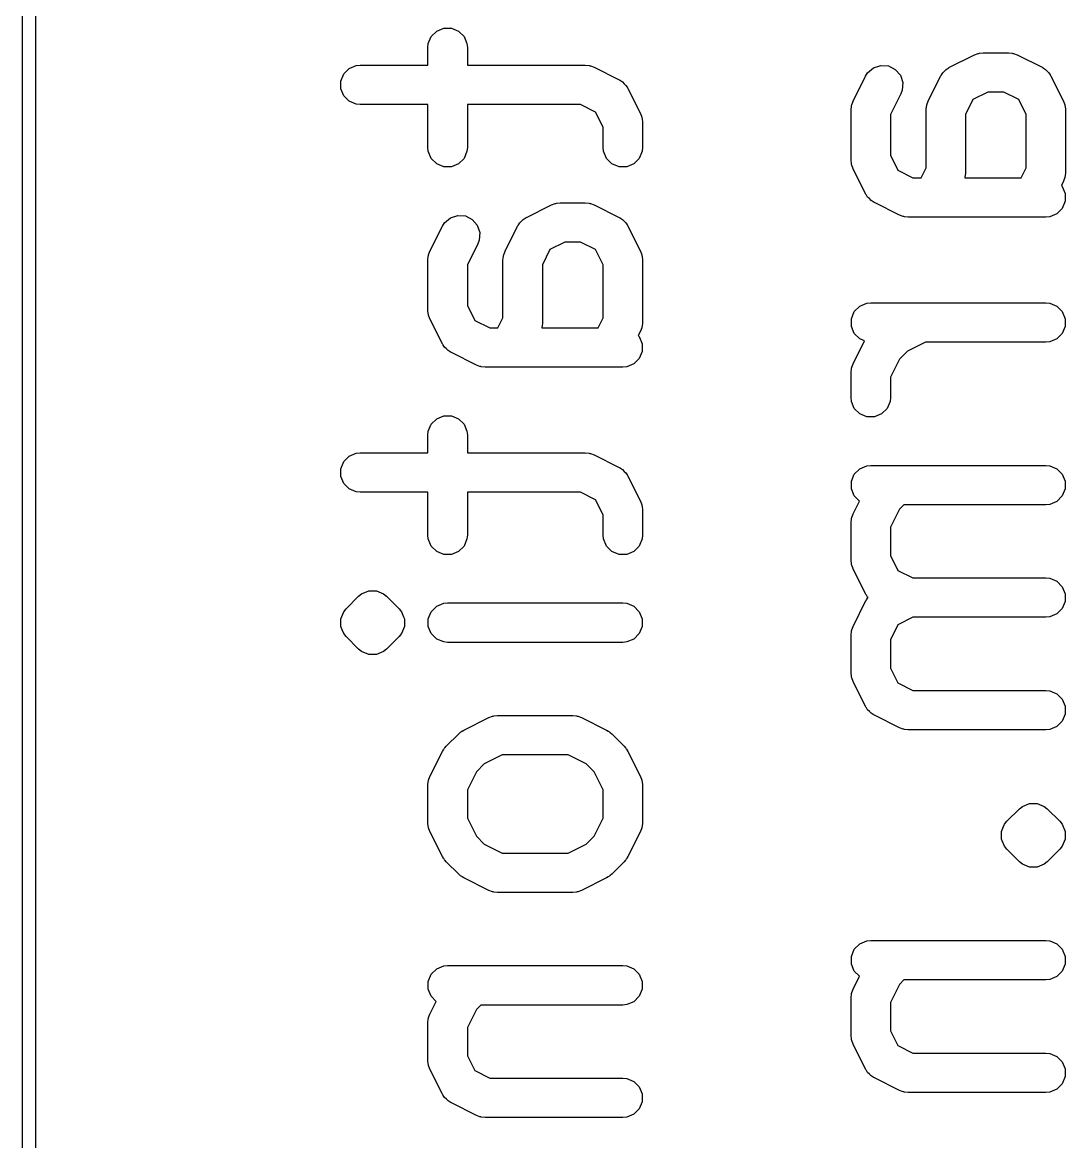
# Model space of a CAD drawing. Header units: inches. Extents: x 0.47 to 2.28, y -2.25 to -0.47.
# Drawn here: x 0.4715 to 0.6277, y -1.3543 to -1.1865 of the extents above; entities that cross this region are included whole.
import ezdxf

# ---------------------------------------------------------------- set-up
doc = ezdxf.new("R2010")
doc.units = ezdxf.units.IN
doc.header["$MEASUREMENT"] = 0
doc.layers.add('B.Silkscreen', color=31, linetype='CONTINUOUS', true_color=0xe8b2a7)

msp = doc.modelspace()

# ---------------------------------------------------------------- linework, layer by layer
at = {"layer": 'B.Silkscreen', "linetype": 'CONTINUOUS'}
for p, q in [((0.47146, -2.08661), (0.47146, -0.62992)), ((0.47343, -0.62992), (0.47343, -2.08661)), ((0.53271, -1.1886), (0.53353, -1.18778)), ((0.53353, -1.18778), (0.53459, -1.18734)), ((0.53459, -1.18734), (0.53574, -1.18734)), ((0.53574, -1.18734), (0.53681, -1.18778)), ((0.53681, -1.18778), (0.53762, -1.1886)), ((0.53227, -1.18966), (0.53271, -1.1886)), ((0.53762, -1.1886), (0.53806, -1.18966)), ((0.53221, -1.19024), (0.53227, -1.18966)), ((0.53221, -1.19291), (0.53221, -1.19024)), ((0.53806, -1.18966), (0.53812, -1.19024)), ((0.53812, -1.19024), (0.53812, -1.19291)), ((0.6141, -1.19135), (0.61464, -1.19114)), ((0.61464, -1.19114), (0.61475, -1.19113)), ((0.61475, -1.19113), (0.61485, -1.19109)), ((0.61485, -1.19109), (0.61542, -1.19103)), ((0.61542, -1.19103), (0.61917, -1.19103)), ((0.61917, -1.19103), (0.61975, -1.19109)), ((0.61975, -1.19109), (0.61985, -1.19113)), ((0.61985, -1.19113), (0.61995, -1.19114)), ((0.61995, -1.19114), (0.62049, -1.19135)), ((0.5204, -1.19341), (0.52147, -1.19297)), ((0.52147, -1.19297), (0.52204, -1.19291)), ((0.52204, -1.19291), (0.53221, -1.19291)), ((0.53812, -1.19291), (0.55579, -1.19291)), ((0.55579, -1.19291), (0.55636, -1.19297)), ((0.55636, -1.19297), (0.55646, -1.19301)), ((0.59896, -1.1933), (0.60005, -1.19293)), ((0.60005, -1.19293), (0.6012, -1.19301)), ((0.61035, -1.19322), (0.6141, -1.19135)), ((0.62049, -1.19135), (0.62424, -1.19322)), ((0.51915, -1.19529), (0.51959, -1.19422)), ((0.51959, -1.19422), (0.5204, -1.19341)), ((0.55646, -1.19301), (0.55657, -1.19301)), ((0.55657, -1.19301), (0.55711, -1.19322)), ((0.55711, -1.19322), (0.56086, -1.1951)), ((0.59591, -1.19829), (0.59778, -1.19454)), ((0.59778, -1.19454), (0.59809, -1.19405)), ((0.59809, -1.19405), (0.59896, -1.1933)), ((0.6012, -1.19301), (0.60223, -1.19353)), ((0.60223, -1.19353), (0.60299, -1.1944)), ((0.60299, -1.1944), (0.60335, -1.19549)), ((0.60716, -1.19829), (0.60903, -1.19454)), ((0.60903, -1.19454), (0.60909, -1.19444)), ((0.60909, -1.19444), (0.60911, -1.1944)), ((0.60911, -1.1944), (0.60916, -1.19434)), ((0.60916, -1.19434), (0.60934, -1.19405)), ((0.60934, -1.19405), (0.60962, -1.19381)), ((0.60962, -1.19381), (0.60986, -1.19353)), ((0.60986, -1.19353), (0.61015, -1.19335)), ((0.61015, -1.19335), (0.61021, -1.1933)), ((0.61021, -1.1933), (0.61026, -1.19328)), ((0.61026, -1.19328), (0.61035, -1.19322)), ((0.62424, -1.19322), (0.62434, -1.19328)), ((0.62434, -1.19328), (0.62438, -1.1933)), ((0.62438, -1.1933), (0.62444, -1.19335)), ((0.62444, -1.19335), (0.62473, -1.19353)), ((0.62473, -1.19353), (0.62497, -1.19381)), ((0.62497, -1.19381), (0.62525, -1.19405)), ((0.62525, -1.19405), (0.62544, -1.19434)), ((0.62544, -1.19434), (0.62549, -1.1944)), ((0.62549, -1.1944), (0.6255, -1.19444)), ((0.6255, -1.19444), (0.62556, -1.19454)), ((0.62556, -1.19454), (0.62744, -1.19829)), ((0.51915, -1.19644), (0.51915, -1.19529)), ((0.56086, -1.1951), (0.56095, -1.19516)), ((0.56095, -1.19516), (0.561, -1.19517)), ((0.561, -1.19517), (0.56106, -1.19522)), ((0.56106, -1.19522), (0.56135, -1.1954)), ((0.56135, -1.1954), (0.56159, -1.19568)), ((0.56159, -1.19568), (0.56187, -1.19593)), ((0.56187, -1.19593), (0.56205, -1.19622)), ((0.56205, -1.19622), (0.5621, -1.19627)), ((0.5621, -1.19627), (0.56212, -1.19632)), ((0.56212, -1.19632), (0.56218, -1.19642)), ((0.60335, -1.19549), (0.60327, -1.19664)), ((0.51959, -1.1975), (0.51915, -1.19644)), ((0.5204, -1.19832), (0.51959, -1.1975)), ((0.56218, -1.19642), (0.56405, -1.20017)), ((0.60307, -1.19718), (0.6015, -1.20031)), ((0.60327, -1.19664), (0.60307, -1.19718)), ((0.61612, -1.19694), (0.61387, -1.19806)), ((0.61847, -1.19694), (0.61612, -1.19694)), ((0.62072, -1.19806), (0.61847, -1.19694)), ((0.52147, -1.19876), (0.5204, -1.19832)), ((0.52204, -1.19881), (0.52147, -1.19876)), ((0.53221, -1.19881), (0.52204, -1.19881)), ((0.53221, -1.20524), (0.53221, -1.19881)), ((0.55509, -1.19881), (0.53812, -1.19881)), ((0.53812, -1.19881), (0.53812, -1.20524)), ((0.55734, -1.19994), (0.55509, -1.19881)), ((0.5956, -1.19961), (0.59565, -1.19903)), ((0.5956, -1.20711), (0.5956, -1.19961)), ((0.59565, -1.19903), (0.59569, -1.19894)), ((0.59569, -1.19894), (0.5957, -1.19883)), ((0.5957, -1.19883), (0.59591, -1.19829)), ((0.60685, -1.19961), (0.6069, -1.19903)), ((0.60685, -1.20829), (0.60685, -1.19961)), ((0.6069, -1.19903), (0.60694, -1.19894)), ((0.60694, -1.19894), (0.60695, -1.19883)), ((0.60695, -1.19883), (0.60716, -1.19829)), ((0.61387, -1.19806), (0.61275, -1.20031)), ((0.62184, -1.20031), (0.62072, -1.19806)), ((0.62744, -1.19829), (0.62764, -1.19883)), ((0.62764, -1.19883), (0.62765, -1.19894)), ((0.62765, -1.19894), (0.62769, -1.19903)), ((0.62769, -1.19903), (0.62775, -1.19961)), ((0.62775, -1.19961), (0.62775, -1.20898)), ((0.55846, -1.20218), (0.55734, -1.19994)), ((0.56405, -1.20017), (0.56426, -1.20071)), ((0.56426, -1.20071), (0.56427, -1.20081)), ((0.56427, -1.20081), (0.56431, -1.20091)), ((0.56431, -1.20091), (0.56437, -1.20149)), ((0.6015, -1.20031), (0.6015, -1.20641)), ((0.61275, -1.20031), (0.61275, -1.20898)), ((0.62184, -1.20829), (0.62184, -1.20031)), ((0.55846, -1.20524), (0.55846, -1.20218)), ((0.56437, -1.20149), (0.56437, -1.20524)), ((0.53227, -1.20581), (0.53221, -1.20524)), ((0.53271, -1.20688), (0.53227, -1.20581)), ((0.53806, -1.20581), (0.53762, -1.20688)), ((0.53812, -1.20524), (0.53806, -1.20581)), ((0.55852, -1.20581), (0.55846, -1.20524)), ((0.55896, -1.20688), (0.55852, -1.20581)), ((0.56431, -1.20581), (0.56387, -1.20688)), ((0.56437, -1.20524), (0.56431, -1.20581)), ((0.6015, -1.20641), (0.60262, -1.20866)), ((0.53353, -1.20769), (0.53271, -1.20688)), ((0.53459, -1.20813), (0.53353, -1.20769)), ((0.53681, -1.20769), (0.53574, -1.20813)), ((0.53762, -1.20688), (0.53681, -1.20769)), ((0.55977, -1.20769), (0.55896, -1.20688)), ((0.56084, -1.20813), (0.55977, -1.20769)), ((0.56305, -1.20769), (0.56199, -1.20813)), ((0.56387, -1.20688), (0.56305, -1.20769)), ((0.59565, -1.20769), (0.5956, -1.20711)), ((0.59569, -1.20778), (0.59565, -1.20769)), ((0.5957, -1.20789), (0.59569, -1.20778)), ((0.59591, -1.20843), (0.5957, -1.20789)), ((0.53574, -1.20813), (0.53459, -1.20813)), ((0.56199, -1.20813), (0.56084, -1.20813)), ((0.59778, -1.21218), (0.59591, -1.20843)), ((0.60262, -1.20866), (0.60487, -1.20978)), ((0.6061, -1.20978), (0.60685, -1.20829)), ((0.61265, -1.20976), (0.61264, -1.20978)), ((0.61269, -1.20956), (0.61265, -1.20966)), ((0.61265, -1.20966), (0.61265, -1.20976)), ((0.61275, -1.20898), (0.61269, -1.20956)), ((0.6211, -1.20978), (0.62184, -1.20829)), ((0.62764, -1.20976), (0.62744, -1.21031)), ((0.62765, -1.20966), (0.62764, -1.20976)), ((0.62769, -1.20956), (0.62765, -1.20966)), ((0.62775, -1.20898), (0.62769, -1.20956)), ((0.60487, -1.20978), (0.6061, -1.20978)), ((0.61264, -1.20978), (0.6211, -1.20978)), ((0.62744, -1.21031), (0.62711, -1.21095)), ((0.62711, -1.21095), (0.62725, -1.21109)), ((0.62725, -1.21109), (0.62769, -1.21216)), ((0.59784, -1.21228), (0.59778, -1.21218)), ((0.59786, -1.21232), (0.59784, -1.21228)), ((0.59791, -1.21238), (0.59786, -1.21232)), ((0.59809, -1.21267), (0.59791, -1.21238)), ((0.59837, -1.21291), (0.59809, -1.21267)), ((0.59861, -1.21319), (0.59837, -1.21291)), ((0.62769, -1.21216), (0.62769, -1.21331)), ((0.54697, -1.21572), (0.55072, -1.21384)), ((0.55072, -1.21384), (0.55126, -1.21364)), ((0.55126, -1.21364), (0.55136, -1.21363)), ((0.55136, -1.21363), (0.55146, -1.21359)), ((0.55146, -1.21359), (0.55204, -1.21353)), ((0.55204, -1.21353), (0.55579, -1.21353)), ((0.55579, -1.21353), (0.55636, -1.21359)), ((0.55636, -1.21359), (0.55646, -1.21363)), ((0.55646, -1.21363), (0.55657, -1.21364)), ((0.55657, -1.21364), (0.55711, -1.21384)), ((0.55711, -1.21384), (0.56086, -1.21572)), ((0.59891, -1.21338), (0.59861, -1.21319)), ((0.59896, -1.21342), (0.59891, -1.21338)), ((0.59901, -1.21344), (0.59896, -1.21342)), ((0.5991, -1.2135), (0.59901, -1.21344)), ((0.60285, -1.21538), (0.5991, -1.2135)), ((0.62725, -1.21437), (0.62644, -1.21519)), ((0.62769, -1.21331), (0.62725, -1.21437)), ((0.53471, -1.21655), (0.53558, -1.21579)), ((0.53558, -1.21579), (0.53667, -1.21543)), ((0.53667, -1.21543), (0.53782, -1.21551)), ((0.53782, -1.21551), (0.53885, -1.21603)), ((0.53885, -1.21603), (0.53961, -1.2169)), ((0.54596, -1.21655), (0.54624, -1.21631)), ((0.54624, -1.21631), (0.54648, -1.21603)), ((0.54648, -1.21603), (0.54677, -1.21584)), ((0.54677, -1.21584), (0.54683, -1.21579)), ((0.54683, -1.21579), (0.54687, -1.21578)), ((0.54687, -1.21578), (0.54697, -1.21572)), ((0.56086, -1.21572), (0.56095, -1.21578)), ((0.56095, -1.21578), (0.561, -1.21579)), ((0.561, -1.21579), (0.56106, -1.21584)), ((0.56106, -1.21584), (0.56135, -1.21603)), ((0.56135, -1.21603), (0.56159, -1.21631)), ((0.56159, -1.21631), (0.56187, -1.21655)), ((0.60339, -1.21558), (0.60285, -1.21538)), ((0.6035, -1.21559), (0.60339, -1.21558)), ((0.6036, -1.21563), (0.6035, -1.21559)), ((0.60417, -1.21569), (0.6036, -1.21563)), ((0.6248, -1.21569), (0.60417, -1.21569)), ((0.62537, -1.21563), (0.6248, -1.21569)), ((0.62644, -1.21519), (0.62537, -1.21563)), ((0.53252, -1.22079), (0.5344, -1.21704)), ((0.5344, -1.21704), (0.53471, -1.21655)), ((0.53961, -1.2169), (0.53997, -1.21799)), ((0.53997, -1.21799), (0.53989, -1.21914)), ((0.54377, -1.22079), (0.54565, -1.21704)), ((0.54565, -1.21704), (0.54571, -1.21694)), ((0.54571, -1.21694), (0.54572, -1.2169)), ((0.54572, -1.2169), (0.54577, -1.21684)), ((0.54577, -1.21684), (0.54596, -1.21655)), ((0.56187, -1.21655), (0.56205, -1.21684)), ((0.56205, -1.21684), (0.5621, -1.2169)), ((0.5621, -1.2169), (0.56212, -1.21694)), ((0.56212, -1.21694), (0.56218, -1.21704)), ((0.56218, -1.21704), (0.56405, -1.22079)), ((0.53968, -1.21968), (0.53812, -1.22281)), ((0.53989, -1.21914), (0.53968, -1.21968)), ((0.55274, -1.21944), (0.55049, -1.22056)), ((0.55509, -1.21944), (0.55274, -1.21944)), ((0.55734, -1.22056), (0.55509, -1.21944)), ((0.53227, -1.22153), (0.53231, -1.22143)), ((0.53231, -1.22143), (0.53232, -1.22133)), ((0.53232, -1.22133), (0.53252, -1.22079)), ((0.54352, -1.22153), (0.54356, -1.22143)), ((0.54356, -1.22143), (0.54357, -1.22133)), ((0.54357, -1.22133), (0.54377, -1.22079)), ((0.55049, -1.22056), (0.54937, -1.22281)), ((0.55846, -1.22281), (0.55734, -1.22056)), ((0.56405, -1.22079), (0.56426, -1.22133)), ((0.56426, -1.22133), (0.56427, -1.22143)), ((0.56427, -1.22143), (0.56431, -1.22153)), ((0.53221, -1.22211), (0.53227, -1.22153)), ((0.53221, -1.22961), (0.53221, -1.22211)), ((0.53812, -1.22281), (0.53812, -1.22891)), ((0.54346, -1.22211), (0.54352, -1.22153)), ((0.54346, -1.23078), (0.54346, -1.22211)), ((0.54937, -1.22281), (0.54937, -1.23148)), ((0.55846, -1.23078), (0.55846, -1.22281)), ((0.56431, -1.22153), (0.56437, -1.22211)), ((0.56437, -1.22211), (0.56437, -1.23148)), ((0.53227, -1.23018), (0.53221, -1.22961)), ((0.53812, -1.22891), (0.53924, -1.23116)), ((0.59565, -1.23091), (0.59609, -1.22984)), ((0.59609, -1.22984), (0.59691, -1.22903)), ((0.59691, -1.22903), (0.59797, -1.22859)), ((0.59797, -1.22859), (0.59855, -1.22853)), ((0.59855, -1.22853), (0.6248, -1.22853)), ((0.6248, -1.22853), (0.62537, -1.22859)), ((0.62537, -1.22859), (0.62644, -1.22903)), ((0.62644, -1.22903), (0.62725, -1.22984)), ((0.62725, -1.22984), (0.62769, -1.23091)), ((0.53231, -1.23028), (0.53227, -1.23018)), ((0.53232, -1.23039), (0.53231, -1.23028)), ((0.53252, -1.23093), (0.53232, -1.23039)), ((0.5344, -1.23468), (0.53252, -1.23093)), ((0.53924, -1.23116), (0.54149, -1.23228)), ((0.54271, -1.23228), (0.54346, -1.23078)), ((0.54937, -1.23148), (0.54931, -1.23206)), ((0.55771, -1.23228), (0.55846, -1.23078)), ((0.56437, -1.23148), (0.56431, -1.23206)), ((0.59565, -1.23206), (0.59565, -1.23091)), ((0.62769, -1.23091), (0.62769, -1.23206)), ((0.54149, -1.23228), (0.54271, -1.23228)), ((0.54927, -1.23216), (0.54926, -1.23226)), ((0.54926, -1.23226), (0.54926, -1.23228)), ((0.54926, -1.23228), (0.55771, -1.23228)), ((0.54931, -1.23206), (0.54927, -1.23216)), ((0.56405, -1.2328), (0.56373, -1.23345)), ((0.56426, -1.23226), (0.56405, -1.2328)), ((0.56427, -1.23216), (0.56426, -1.23226)), ((0.56431, -1.23206), (0.56427, -1.23216)), ((0.59609, -1.23312), (0.59565, -1.23206)), ((0.59691, -1.23394), (0.59609, -1.23312)), ((0.62725, -1.23312), (0.62644, -1.23394)), ((0.62769, -1.23206), (0.62725, -1.23312)), ((0.53446, -1.23477), (0.5344, -1.23468)), ((0.53448, -1.23482), (0.53446, -1.23477)), ((0.53452, -1.23488), (0.53448, -1.23482)), ((0.53471, -1.23517), (0.53452, -1.23488)), ((0.56373, -1.23345), (0.56387, -1.23359)), ((0.56387, -1.23359), (0.56431, -1.23466)), ((0.56431, -1.23466), (0.56431, -1.23581)), ((0.59591, -1.23766), (0.59762, -1.23423)), ((0.59762, -1.23423), (0.59691, -1.23394)), ((0.60675, -1.23443), (0.60405, -1.23578)), ((0.6248, -1.23443), (0.60675, -1.23443)), ((0.62537, -1.23438), (0.6248, -1.23443)), ((0.62644, -1.23394), (0.62537, -1.23438)), ((0.53499, -1.23541), (0.53471, -1.23517)), ((0.53523, -1.23569), (0.53499, -1.23541)), ((0.53552, -1.23587), (0.53523, -1.23569)), ((0.53558, -1.23592), (0.53552, -1.23587)), ((0.53562, -1.23594), (0.53558, -1.23592)), ((0.53572, -1.236), (0.53562, -1.23594)), ((0.53947, -1.23787), (0.53572, -1.236)), ((0.56431, -1.23581), (0.56387, -1.23687)), ((0.60405, -1.23578), (0.60285, -1.23698)), ((0.54001, -1.23808), (0.53947, -1.23787)), ((0.54012, -1.23809), (0.54001, -1.23808)), ((0.54021, -1.23813), (0.54012, -1.23809)), ((0.54079, -1.23818), (0.54021, -1.23813)), ((0.56141, -1.23818), (0.54079, -1.23818)), ((0.56199, -1.23813), (0.56141, -1.23818)), ((0.56305, -1.23769), (0.56199, -1.23813)), ((0.56387, -1.23687), (0.56305, -1.23769)), ((0.59569, -1.23831), (0.5957, -1.2382)), ((0.5957, -1.2382), (0.59591, -1.23766)), ((0.60285, -1.23698), (0.6015, -1.23968)), ((0.5956, -1.23898), (0.59565, -1.2384)), ((0.5956, -1.24273), (0.5956, -1.23898)), ((0.59565, -1.2384), (0.59569, -1.23831)), ((0.6015, -1.23968), (0.6015, -1.24273)), ((0.59565, -1.24331), (0.5956, -1.24273)), ((0.59609, -1.24437), (0.59565, -1.24331)), ((0.60145, -1.24331), (0.601, -1.24437)), ((0.6015, -1.24273), (0.60145, -1.24331)), ((0.59691, -1.24519), (0.59609, -1.24437)), ((0.601, -1.24437), (0.60019, -1.24519)), ((0.53271, -1.24671), (0.53353, -1.2459)), ((0.53353, -1.2459), (0.53459, -1.24546)), ((0.53459, -1.24546), (0.53574, -1.24546)), ((0.53574, -1.24546), (0.53681, -1.2459)), ((0.53681, -1.2459), (0.53762, -1.24671)), ((0.59797, -1.24563), (0.59691, -1.24519)), ((0.59913, -1.24563), (0.59797, -1.24563)), ((0.60019, -1.24519), (0.59913, -1.24563)), ((0.53221, -1.24835), (0.53227, -1.24778)), ((0.53221, -1.25103), (0.53221, -1.24835)), ((0.53227, -1.24778), (0.53271, -1.24671)), ((0.53762, -1.24671), (0.53806, -1.24778)), ((0.53806, -1.24778), (0.53812, -1.24835)), ((0.53812, -1.24835), (0.53812, -1.25103)), ((0.51959, -1.25234), (0.5204, -1.25152)), ((0.5204, -1.25152), (0.52147, -1.25108)), ((0.52147, -1.25108), (0.52204, -1.25103)), ((0.52204, -1.25103), (0.53221, -1.25103)), ((0.53812, -1.25103), (0.55579, -1.25103)), ((0.55579, -1.25103), (0.55636, -1.25108)), ((0.55636, -1.25108), (0.55646, -1.25112)), ((0.55646, -1.25112), (0.55657, -1.25113)), ((0.55657, -1.25113), (0.55711, -1.25134)), ((0.55711, -1.25134), (0.56086, -1.25321)), ((0.51915, -1.2534), (0.51959, -1.25234)), ((0.56086, -1.25321), (0.56095, -1.25327)), ((0.56095, -1.25327), (0.561, -1.25329)), ((0.561, -1.25329), (0.56106, -1.25334)), ((0.56106, -1.25334), (0.56135, -1.25352)), ((0.59609, -1.25421), (0.59691, -1.2534)), ((0.59691, -1.2534), (0.59797, -1.25296)), ((0.59797, -1.25296), (0.59855, -1.2529)), ((0.59855, -1.2529), (0.6248, -1.2529)), ((0.6248, -1.2529), (0.62537, -1.25296)), ((0.62537, -1.25296), (0.62644, -1.2534)), ((0.62644, -1.2534), (0.62725, -1.25421)), ((0.51915, -1.25456), (0.51915, -1.2534)), ((0.51959, -1.25562), (0.51915, -1.25456)), ((0.56135, -1.25352), (0.56159, -1.2538)), ((0.56159, -1.2538), (0.56187, -1.25404)), ((0.56187, -1.25404), (0.56205, -1.25433)), ((0.56205, -1.25433), (0.5621, -1.25439)), ((0.5621, -1.25439), (0.56212, -1.25444)), ((0.56212, -1.25444), (0.56218, -1.25453)), ((0.56218, -1.25453), (0.56405, -1.25828)), ((0.59565, -1.25528), (0.59609, -1.25421)), ((0.62725, -1.25421), (0.62769, -1.25528)), ((0.5204, -1.25643), (0.51959, -1.25562)), ((0.52147, -1.25688), (0.5204, -1.25643)), ((0.59565, -1.25643), (0.59565, -1.25528)), ((0.59609, -1.25749), (0.59565, -1.25643)), ((0.62769, -1.25643), (0.62725, -1.25749)), ((0.62769, -1.25528), (0.62769, -1.25643)), ((0.52204, -1.25693), (0.52147, -1.25688)), ((0.53221, -1.25693), (0.52204, -1.25693)), ((0.53221, -1.26335), (0.53221, -1.25693)), ((0.55509, -1.25693), (0.53812, -1.25693)), ((0.53812, -1.25693), (0.53812, -1.26335)), ((0.55734, -1.25805), (0.55509, -1.25693)), ((0.55846, -1.2603), (0.55734, -1.25805)), ((0.56405, -1.25828), (0.56426, -1.25882)), ((0.59591, -1.26016), (0.59686, -1.25826)), ((0.59686, -1.25826), (0.59609, -1.25749)), ((0.62644, -1.25831), (0.62537, -1.25875)), ((0.62725, -1.25749), (0.62644, -1.25831)), ((0.56426, -1.25882), (0.56427, -1.25893)), ((0.56427, -1.25893), (0.56431, -1.25903)), ((0.56431, -1.25903), (0.56437, -1.2596)), ((0.56437, -1.2596), (0.56437, -1.26335)), ((0.60285, -1.25948), (0.6015, -1.26218)), ((0.60352, -1.25881), (0.60285, -1.25948)), ((0.6248, -1.25881), (0.60352, -1.25881)), ((0.62537, -1.25875), (0.6248, -1.25881)), ((0.55846, -1.26335), (0.55846, -1.2603)), ((0.5956, -1.26148), (0.59565, -1.2609)), ((0.5956, -1.2671), (0.5956, -1.26148)), ((0.59565, -1.2609), (0.59569, -1.2608)), ((0.59569, -1.2608), (0.5957, -1.2607)), ((0.5957, -1.2607), (0.59591, -1.26016)), ((0.53227, -1.26393), (0.53221, -1.26335)), ((0.53812, -1.26335), (0.53806, -1.26393)), ((0.55852, -1.26393), (0.55846, -1.26335)), ((0.56437, -1.26335), (0.56431, -1.26393)), ((0.6015, -1.26218), (0.6015, -1.26641)), ((0.53271, -1.26499), (0.53227, -1.26393)), ((0.53353, -1.26581), (0.53271, -1.26499)), ((0.53762, -1.26499), (0.53681, -1.26581)), ((0.53806, -1.26393), (0.53762, -1.26499)), ((0.55896, -1.26499), (0.55852, -1.26393)), ((0.55977, -1.26581), (0.55896, -1.26499)), ((0.56387, -1.26499), (0.56305, -1.26581)), ((0.56431, -1.26393), (0.56387, -1.26499)), ((0.53459, -1.26625), (0.53353, -1.26581)), ((0.53574, -1.26625), (0.53459, -1.26625)), ((0.53681, -1.26581), (0.53574, -1.26625)), ((0.56084, -1.26625), (0.55977, -1.26581)), ((0.56199, -1.26625), (0.56084, -1.26625)), ((0.56305, -1.26581), (0.56199, -1.26625)), ((0.6015, -1.26641), (0.60262, -1.26865)), ((0.59565, -1.26768), (0.5956, -1.2671)), ((0.59569, -1.26778), (0.59565, -1.26768)), ((0.5957, -1.26788), (0.59569, -1.26778)), ((0.59591, -1.26842), (0.5957, -1.26788)), ((0.59778, -1.27217), (0.59591, -1.26842)), ((0.60262, -1.26865), (0.60487, -1.26977)), ((0.60487, -1.26977), (0.6248, -1.26977)), ((0.6248, -1.26977), (0.62537, -1.26983)), ((0.62537, -1.26983), (0.62644, -1.27027)), ((0.52228, -1.27215), (0.52334, -1.27171)), ((0.52334, -1.27171), (0.52449, -1.27171)), ((0.52449, -1.27171), (0.52556, -1.27215)), ((0.62644, -1.27027), (0.62725, -1.27109)), ((0.62725, -1.27109), (0.62769, -1.27215)), ((0.51995, -1.27439), (0.52183, -1.27251)), ((0.52183, -1.27251), (0.52228, -1.27215)), ((0.52556, -1.27215), (0.526, -1.27251)), ((0.526, -1.27251), (0.52788, -1.27439)), ((0.53459, -1.27358), (0.53517, -1.27352)), ((0.53517, -1.27352), (0.56141, -1.27352)), ((0.56141, -1.27352), (0.56199, -1.27358)), ((0.59591, -1.27703), (0.59778, -1.27328)), ((0.59784, -1.27227), (0.59778, -1.27217)), ((0.59778, -1.27328), (0.59784, -1.27318)), ((0.59786, -1.27231), (0.59784, -1.27227)), ((0.59784, -1.27318), (0.59786, -1.27314)), ((0.59791, -1.27237), (0.59786, -1.27231)), ((0.59786, -1.27314), (0.59791, -1.27308)), ((0.59809, -1.27266), (0.59791, -1.27237)), ((0.59791, -1.27308), (0.59809, -1.27279)), ((0.59817, -1.27273), (0.59809, -1.27266)), ((0.59809, -1.27279), (0.59817, -1.27273)), ((0.62769, -1.2733), (0.62725, -1.27437)), ((0.62769, -1.27215), (0.62769, -1.2733)), ((0.51915, -1.2759), (0.51959, -1.27484)), ((0.51959, -1.27484), (0.51995, -1.27439)), ((0.52788, -1.27439), (0.52825, -1.27484)), ((0.52825, -1.27484), (0.52857, -1.27562)), ((0.53227, -1.2759), (0.53271, -1.27484)), ((0.53271, -1.27484), (0.53353, -1.27402)), ((0.53353, -1.27402), (0.53459, -1.27358)), ((0.56199, -1.27358), (0.56305, -1.27402)), ((0.56305, -1.27402), (0.56387, -1.27484)), ((0.56387, -1.27484), (0.56431, -1.2759)), ((0.62644, -1.27518), (0.62537, -1.27562)), ((0.62725, -1.27437), (0.62644, -1.27518)), ((0.51915, -1.27705), (0.51915, -1.2759)), ((0.52857, -1.27562), (0.52869, -1.2759)), ((0.52869, -1.2759), (0.52869, -1.27705)), ((0.53227, -1.27705), (0.53227, -1.2759)), ((0.56431, -1.2759), (0.56431, -1.27705)), ((0.60262, -1.2768), (0.6015, -1.27905)), ((0.60487, -1.27568), (0.60262, -1.2768)), ((0.6248, -1.27568), (0.60487, -1.27568)), ((0.62537, -1.27562), (0.6248, -1.27568)), ((0.51934, -1.27753), (0.51915, -1.27705)), ((0.51959, -1.27812), (0.51934, -1.27753)), ((0.51995, -1.27856), (0.51959, -1.27812)), ((0.52183, -1.28044), (0.51995, -1.27856)), ((0.52788, -1.27856), (0.526, -1.28044)), ((0.52825, -1.27812), (0.52788, -1.27856)), ((0.52869, -1.27705), (0.52825, -1.27812)), ((0.53271, -1.27812), (0.53227, -1.27705)), ((0.53353, -1.27893), (0.53271, -1.27812)), ((0.56387, -1.27812), (0.56305, -1.27893)), ((0.56431, -1.27705), (0.56387, -1.27812)), ((0.5956, -1.27835), (0.59565, -1.27777)), ((0.5956, -1.28398), (0.5956, -1.27835)), ((0.59565, -1.27777), (0.59569, -1.27768)), ((0.59569, -1.27768), (0.5957, -1.27757)), ((0.5957, -1.27757), (0.59591, -1.27703)), ((0.53459, -1.27937), (0.53353, -1.27893)), ((0.53517, -1.27943), (0.53459, -1.27937)), ((0.56141, -1.27943), (0.53517, -1.27943)), ((0.56199, -1.27937), (0.56141, -1.27943)), ((0.56305, -1.27893), (0.56199, -1.27937)), ((0.6015, -1.27905), (0.6015, -1.28328)), ((0.52228, -1.28081), (0.52183, -1.28044)), ((0.52334, -1.28125), (0.52228, -1.28081)), ((0.52449, -1.28125), (0.52334, -1.28125)), ((0.52334, -1.28125), (0.52334, -1.28125)), ((0.52556, -1.28081), (0.52449, -1.28125)), ((0.526, -1.28044), (0.52556, -1.28081)), ((0.6015, -1.28328), (0.60262, -1.28552)), ((0.59565, -1.28455), (0.5956, -1.28398)), ((0.59569, -1.28465), (0.59565, -1.28455)), ((0.5957, -1.28476), (0.59569, -1.28465)), ((0.59591, -1.2853), (0.5957, -1.28476)), ((0.59778, -1.28905), (0.59591, -1.2853)), ((0.60262, -1.28552), (0.60487, -1.28665)), ((0.60487, -1.28665), (0.6248, -1.28665)), ((0.6248, -1.28665), (0.62537, -1.2867)), ((0.62537, -1.2867), (0.62644, -1.28714)), ((0.62644, -1.28714), (0.62725, -1.28796)), ((0.62725, -1.28796), (0.62769, -1.28902)), ((0.59784, -1.28914), (0.59778, -1.28905)), ((0.59786, -1.28919), (0.59784, -1.28914)), ((0.59791, -1.28924), (0.59786, -1.28919)), ((0.59809, -1.28954), (0.59791, -1.28924)), ((0.59837, -1.28978), (0.59809, -1.28954)), ((0.59861, -1.29006), (0.59837, -1.28978)), ((0.59891, -1.29024), (0.59861, -1.29006)), ((0.59896, -1.29029), (0.59891, -1.29024)), ((0.59901, -1.29031), (0.59896, -1.29029)), ((0.5991, -1.29037), (0.59901, -1.29031)), ((0.62769, -1.29018), (0.62725, -1.29124)), ((0.62769, -1.28902), (0.62769, -1.29018)), ((0.53759, -1.29258), (0.54134, -1.29071)), ((0.54134, -1.29071), (0.54188, -1.2905)), ((0.54188, -1.2905), (0.54199, -1.29049)), ((0.54199, -1.29049), (0.54209, -1.29045)), ((0.54209, -1.29045), (0.54266, -1.2904)), ((0.54266, -1.2904), (0.55391, -1.2904)), ((0.55391, -1.2904), (0.55449, -1.29045)), ((0.55449, -1.29045), (0.55459, -1.29049)), ((0.55459, -1.29049), (0.55469, -1.2905)), ((0.55469, -1.2905), (0.55523, -1.29071)), ((0.55523, -1.29071), (0.55898, -1.29258)), ((0.60285, -1.29224), (0.5991, -1.29037)), ((0.62725, -1.29124), (0.62644, -1.29205)), ((0.53495, -1.29501), (0.53683, -1.29314)), ((0.53683, -1.29314), (0.53705, -1.29295)), ((0.53705, -1.29295), (0.5371, -1.29289)), ((0.5371, -1.29289), (0.53719, -1.29284)), ((0.53719, -1.29284), (0.53727, -1.29277)), ((0.53727, -1.29277), (0.53735, -1.29274)), ((0.53735, -1.29274), (0.53759, -1.29258)), ((0.55898, -1.29258), (0.55923, -1.29274)), ((0.55923, -1.29274), (0.5593, -1.29277)), ((0.5593, -1.29277), (0.55938, -1.29284)), ((0.55938, -1.29284), (0.55947, -1.29289)), ((0.55947, -1.29289), (0.55952, -1.29295)), ((0.55952, -1.29295), (0.55975, -1.29314)), ((0.55975, -1.29314), (0.56163, -1.29501)), ((0.60339, -1.29245), (0.60285, -1.29224)), ((0.6035, -1.29245), (0.60339, -1.29245)), ((0.6036, -1.2925), (0.6035, -1.29245)), ((0.60417, -1.29255), (0.6036, -1.2925)), ((0.6248, -1.29255), (0.60417, -1.29255)), ((0.62537, -1.2925), (0.6248, -1.29255)), ((0.62644, -1.29205), (0.62537, -1.2925)), ((0.53465, -1.29538), (0.53471, -1.29529)), ((0.53471, -1.29529), (0.53477, -1.29524)), ((0.53477, -1.29524), (0.53495, -1.29501)), ((0.56163, -1.29501), (0.56181, -1.29524)), ((0.56181, -1.29524), (0.56187, -1.29529)), ((0.56187, -1.29529), (0.56193, -1.29538)), ((0.53252, -1.29953), (0.5344, -1.29578)), ((0.5344, -1.29578), (0.53456, -1.29553)), ((0.53456, -1.29553), (0.53459, -1.29546)), ((0.53459, -1.29546), (0.53465, -1.29538)), ((0.54336, -1.2963), (0.54066, -1.29765)), ((0.55322, -1.2963), (0.54336, -1.2963)), ((0.55591, -1.29765), (0.55322, -1.2963)), ((0.56193, -1.29538), (0.56199, -1.29546)), ((0.56199, -1.29546), (0.56202, -1.29553)), ((0.56202, -1.29553), (0.56218, -1.29578)), ((0.56218, -1.29578), (0.56405, -1.29953)), ((0.54066, -1.29765), (0.53947, -1.29885)), ((0.55711, -1.29885), (0.55591, -1.29765)), ((0.53221, -1.30085), (0.53227, -1.30027)), ((0.53227, -1.30027), (0.53231, -1.30017)), ((0.53231, -1.30017), (0.53232, -1.30007)), ((0.53232, -1.30007), (0.53252, -1.29953)), ((0.53947, -1.29885), (0.53812, -1.30155)), ((0.55846, -1.30155), (0.55711, -1.29885)), ((0.56405, -1.29953), (0.56426, -1.30007)), ((0.56426, -1.30007), (0.56427, -1.30017)), ((0.56427, -1.30017), (0.56431, -1.30027)), ((0.56431, -1.30027), (0.56437, -1.30085)), ((0.53221, -1.30647), (0.53221, -1.30085)), ((0.53812, -1.30155), (0.53812, -1.30578)), ((0.55846, -1.30578), (0.55846, -1.30155)), ((0.56437, -1.30085), (0.56437, -1.30647)), ((0.62128, -1.30402), (0.62235, -1.30358)), ((0.62235, -1.30358), (0.6235, -1.30358)), ((0.6235, -1.30358), (0.62456, -1.30402)), ((0.61896, -1.30626), (0.62083, -1.30438)), ((0.62083, -1.30438), (0.62128, -1.30402)), ((0.62456, -1.30402), (0.62456, -1.30402)), ((0.62456, -1.30402), (0.62501, -1.30438)), ((0.62501, -1.30438), (0.62688, -1.30626)), ((0.53227, -1.30705), (0.53221, -1.30647)), ((0.53231, -1.30715), (0.53227, -1.30705)), ((0.53812, -1.30578), (0.53947, -1.30847)), ((0.55711, -1.30847), (0.55846, -1.30578)), ((0.56431, -1.30705), (0.56427, -1.30715)), ((0.56437, -1.30647), (0.56431, -1.30705)), ((0.61815, -1.30777), (0.61845, -1.30705)), ((0.61845, -1.30705), (0.61859, -1.30671)), ((0.61859, -1.30671), (0.61896, -1.30626)), ((0.61859, -1.30671), (0.61859, -1.30671)), ((0.62688, -1.30626), (0.62725, -1.30671)), ((0.62725, -1.30671), (0.62769, -1.30777)), ((0.53232, -1.30725), (0.53231, -1.30715)), ((0.53252, -1.30779), (0.53232, -1.30725)), ((0.5344, -1.31154), (0.53252, -1.30779)), ((0.53947, -1.30847), (0.54066, -1.30967)), ((0.55591, -1.30967), (0.55711, -1.30847)), ((0.56405, -1.30779), (0.56218, -1.31154)), ((0.56426, -1.30725), (0.56405, -1.30779)), ((0.56427, -1.30715), (0.56426, -1.30725)), ((0.61815, -1.30892), (0.61815, -1.30777)), ((0.61815, -1.30777), (0.61815, -1.30777)), ((0.62769, -1.30777), (0.62769, -1.30777)), ((0.62769, -1.30777), (0.62769, -1.30892)), ((0.54066, -1.30967), (0.54336, -1.31102)), ((0.55322, -1.31102), (0.55591, -1.30967)), ((0.61825, -1.30917), (0.61815, -1.30892)), ((0.61859, -1.30999), (0.61825, -1.30917)), ((0.61896, -1.31044), (0.61859, -1.30999)), ((0.61859, -1.30999), (0.61859, -1.30999)), ((0.62083, -1.31231), (0.61896, -1.31044)), ((0.62688, -1.31044), (0.62501, -1.31231)), ((0.62725, -1.30999), (0.62688, -1.31044)), ((0.62769, -1.30892), (0.62725, -1.30999)), ((0.53456, -1.31179), (0.5344, -1.31154)), ((0.53459, -1.31186), (0.53456, -1.31179)), ((0.53465, -1.31194), (0.53459, -1.31186)), ((0.53471, -1.31203), (0.53465, -1.31194)), ((0.53477, -1.31208), (0.53471, -1.31203)), ((0.53495, -1.31231), (0.53477, -1.31208)), ((0.54336, -1.31102), (0.55322, -1.31102)), ((0.56181, -1.31208), (0.56163, -1.31231)), ((0.56187, -1.31203), (0.56181, -1.31208)), ((0.56193, -1.31194), (0.56187, -1.31203)), ((0.56199, -1.31186), (0.56193, -1.31194)), ((0.56202, -1.31179), (0.56199, -1.31186)), ((0.56218, -1.31154), (0.56202, -1.31179)), ((0.53683, -1.31418), (0.53495, -1.31231)), ((0.56163, -1.31231), (0.55975, -1.31418)), ((0.62128, -1.31268), (0.62083, -1.31231)), ((0.62235, -1.31312), (0.62128, -1.31268)), ((0.6235, -1.31312), (0.62235, -1.31312)), ((0.62456, -1.31268), (0.6235, -1.31312)), ((0.6235, -1.31312), (0.6235, -1.31312)), ((0.62501, -1.31231), (0.62456, -1.31268)), ((0.53705, -1.31437), (0.53683, -1.31418)), ((0.5371, -1.31443), (0.53705, -1.31437)), ((0.53719, -1.31449), (0.5371, -1.31443)), ((0.53727, -1.31455), (0.53719, -1.31449)), ((0.53735, -1.31458), (0.53727, -1.31455)), ((0.53759, -1.31474), (0.53735, -1.31458)), ((0.54134, -1.31661), (0.53759, -1.31474)), ((0.55898, -1.31474), (0.55523, -1.31661)), ((0.55923, -1.31458), (0.55898, -1.31474)), ((0.5593, -1.31455), (0.55923, -1.31458)), ((0.55938, -1.31449), (0.5593, -1.31455)), ((0.55947, -1.31443), (0.55938, -1.31449)), ((0.55952, -1.31437), (0.55947, -1.31443)), ((0.55975, -1.31418), (0.55952, -1.31437)), ((0.54188, -1.31682), (0.54134, -1.31661)), ((0.54199, -1.31683), (0.54188, -1.31682)), ((0.54209, -1.31687), (0.54199, -1.31683)), ((0.54266, -1.31692), (0.54209, -1.31687)), ((0.55391, -1.31692), (0.54266, -1.31692)), ((0.55449, -1.31687), (0.55391, -1.31692)), ((0.55459, -1.31683), (0.55449, -1.31687)), ((0.55469, -1.31682), (0.55459, -1.31683)), ((0.55523, -1.31661), (0.55469, -1.31682)), ((0.59565, -1.32652), (0.59609, -1.32545)), ((0.59609, -1.32545), (0.59691, -1.32464)), ((0.59691, -1.32464), (0.59797, -1.3242)), ((0.59797, -1.3242), (0.59855, -1.32414)), ((0.59855, -1.32414), (0.6248, -1.32414)), ((0.6248, -1.32414), (0.62537, -1.3242)), ((0.62537, -1.3242), (0.62644, -1.32464)), ((0.62644, -1.32464), (0.62725, -1.32545)), ((0.62725, -1.32545), (0.62769, -1.32652)), ((0.59565, -1.32767), (0.59565, -1.32652)), ((0.62769, -1.32652), (0.62769, -1.32767)), ((0.53271, -1.3292), (0.53353, -1.32839)), ((0.53353, -1.32839), (0.53459, -1.32795)), ((0.53459, -1.32795), (0.53517, -1.32789)), ((0.53517, -1.32789), (0.56141, -1.32789)), ((0.56141, -1.32789), (0.56199, -1.32795)), ((0.56199, -1.32795), (0.56305, -1.32839)), ((0.56305, -1.32839), (0.56387, -1.3292)), ((0.59609, -1.32874), (0.59565, -1.32767)), ((0.59686, -1.3295), (0.59609, -1.32874)), ((0.62725, -1.32874), (0.62644, -1.32955)), ((0.62769, -1.32767), (0.62725, -1.32874)), ((0.53227, -1.33027), (0.53271, -1.3292)), ((0.53227, -1.33142), (0.53227, -1.33027)), ((0.56387, -1.3292), (0.56431, -1.33027)), ((0.56431, -1.33027), (0.56431, -1.33142)), ((0.59591, -1.3314), (0.59686, -1.3295)), ((0.60352, -1.33005), (0.60285, -1.33072)), ((0.6248, -1.33005), (0.60352, -1.33005)), ((0.62537, -1.32999), (0.6248, -1.33005)), ((0.62644, -1.32955), (0.62537, -1.32999)), ((0.53271, -1.33248), (0.53227, -1.33142)), ((0.56431, -1.33142), (0.56387, -1.33248)), ((0.5956, -1.33272), (0.59565, -1.33214)), ((0.59565, -1.33214), (0.59569, -1.33205)), ((0.59569, -1.33205), (0.5957, -1.33194)), ((0.5957, -1.33194), (0.59591, -1.3314)), ((0.60285, -1.33072), (0.6015, -1.33342)), ((0.53252, -1.33515), (0.53347, -1.33325)), ((0.53347, -1.33325), (0.53271, -1.33248)), ((0.54014, -1.3338), (0.53947, -1.33447)), ((0.56141, -1.3338), (0.54014, -1.3338)), ((0.56199, -1.33374), (0.56141, -1.3338)), ((0.56305, -1.3333), (0.56199, -1.33374)), ((0.56387, -1.33248), (0.56305, -1.3333)), ((0.5956, -1.33834), (0.5956, -1.33272)), ((0.6015, -1.33342), (0.6015, -1.33765)), ((0.53232, -1.33569), (0.53252, -1.33515)), ((0.53947, -1.33447), (0.53812, -1.33717)), ((0.53221, -1.33647), (0.53227, -1.33589)), ((0.53221, -1.34209), (0.53221, -1.33647)), ((0.53227, -1.33589), (0.53231, -1.33579)), ((0.53231, -1.33579), (0.53232, -1.33569)), ((0.53812, -1.33717), (0.53812, -1.3414)), ((0.59565, -1.33892), (0.5956, -1.33834)), ((0.59569, -1.33902), (0.59565, -1.33892)), ((0.6015, -1.33765), (0.60262, -1.33989)), ((0.5957, -1.33912), (0.59569, -1.33902)), ((0.59591, -1.33966), (0.5957, -1.33912)), ((0.59778, -1.34341), (0.59591, -1.33966)), ((0.60262, -1.33989), (0.60487, -1.34101)), ((0.53227, -1.34267), (0.53221, -1.34209)), ((0.53812, -1.3414), (0.53924, -1.34364)), ((0.60487, -1.34101), (0.6248, -1.34101)), ((0.6248, -1.34101), (0.62537, -1.34107)), ((0.62537, -1.34107), (0.62644, -1.34151)), ((0.62644, -1.34151), (0.62725, -1.34233)), ((0.62725, -1.34233), (0.62769, -1.34339)), ((0.53231, -1.34277), (0.53227, -1.34267)), ((0.53232, -1.34287), (0.53231, -1.34277)), ((0.53252, -1.34341), (0.53232, -1.34287)), ((0.5344, -1.34716), (0.53252, -1.34341)), ((0.53924, -1.34364), (0.54149, -1.34476)), ((0.59784, -1.34351), (0.59778, -1.34341)), ((0.59786, -1.34356), (0.59784, -1.34351)), ((0.59791, -1.34361), (0.59786, -1.34356)), ((0.59809, -1.3439), (0.59791, -1.34361)), ((0.59837, -1.34415), (0.59809, -1.3439)), ((0.62769, -1.34339), (0.62769, -1.34454)), ((0.54149, -1.34476), (0.56141, -1.34476)), ((0.56141, -1.34476), (0.56199, -1.34482)), ((0.56199, -1.34482), (0.56305, -1.34526)), ((0.56305, -1.34526), (0.56387, -1.34608)), ((0.59861, -1.34443), (0.59837, -1.34415)), ((0.59891, -1.34461), (0.59861, -1.34443)), ((0.59896, -1.34466), (0.59891, -1.34461)), ((0.59901, -1.34467), (0.59896, -1.34466)), ((0.5991, -1.34473), (0.59901, -1.34467)), ((0.60285, -1.34661), (0.5991, -1.34473)), ((0.62725, -1.34561), (0.62644, -1.34642)), ((0.62769, -1.34454), (0.62725, -1.34561)), ((0.53446, -1.34726), (0.5344, -1.34716)), ((0.53448, -1.3473), (0.53446, -1.34726)), ((0.53452, -1.34736), (0.53448, -1.3473)), ((0.53471, -1.34765), (0.53452, -1.34736)), ((0.56387, -1.34608), (0.56431, -1.34714)), ((0.56431, -1.34714), (0.56431, -1.34829)), ((0.60339, -1.34682), (0.60285, -1.34661)), ((0.6035, -1.34682), (0.60339, -1.34682)), ((0.6036, -1.34686), (0.6035, -1.34682)), ((0.60417, -1.34692), (0.6036, -1.34686)), ((0.6248, -1.34692), (0.60417, -1.34692)), ((0.62537, -1.34686), (0.6248, -1.34692)), ((0.62644, -1.34642), (0.62537, -1.34686)), ((0.53499, -1.3479), (0.53471, -1.34765)), ((0.53523, -1.34818), (0.53499, -1.3479)), ((0.53552, -1.34836), (0.53523, -1.34818)), ((0.53558, -1.34841), (0.53552, -1.34836)), ((0.53562, -1.34842), (0.53558, -1.34841)), ((0.53572, -1.34848), (0.53562, -1.34842)), ((0.53947, -1.35036), (0.53572, -1.34848)), ((0.56431, -1.34829), (0.56387, -1.34936)), ((0.54001, -1.35057), (0.53947, -1.35036)), ((0.54012, -1.35057), (0.54001, -1.35057)), ((0.54021, -1.35061), (0.54012, -1.35057)), ((0.54079, -1.35067), (0.54021, -1.35061)), ((0.56141, -1.35067), (0.54079, -1.35067)), ((0.56199, -1.35061), (0.56141, -1.35067)), ((0.56305, -1.35017), (0.56199, -1.35061)), ((0.56387, -1.34936), (0.56305, -1.35017))]:
    msp.add_line(p, q, dxfattribs=at)

doc.saveas('drawing.dxf')
